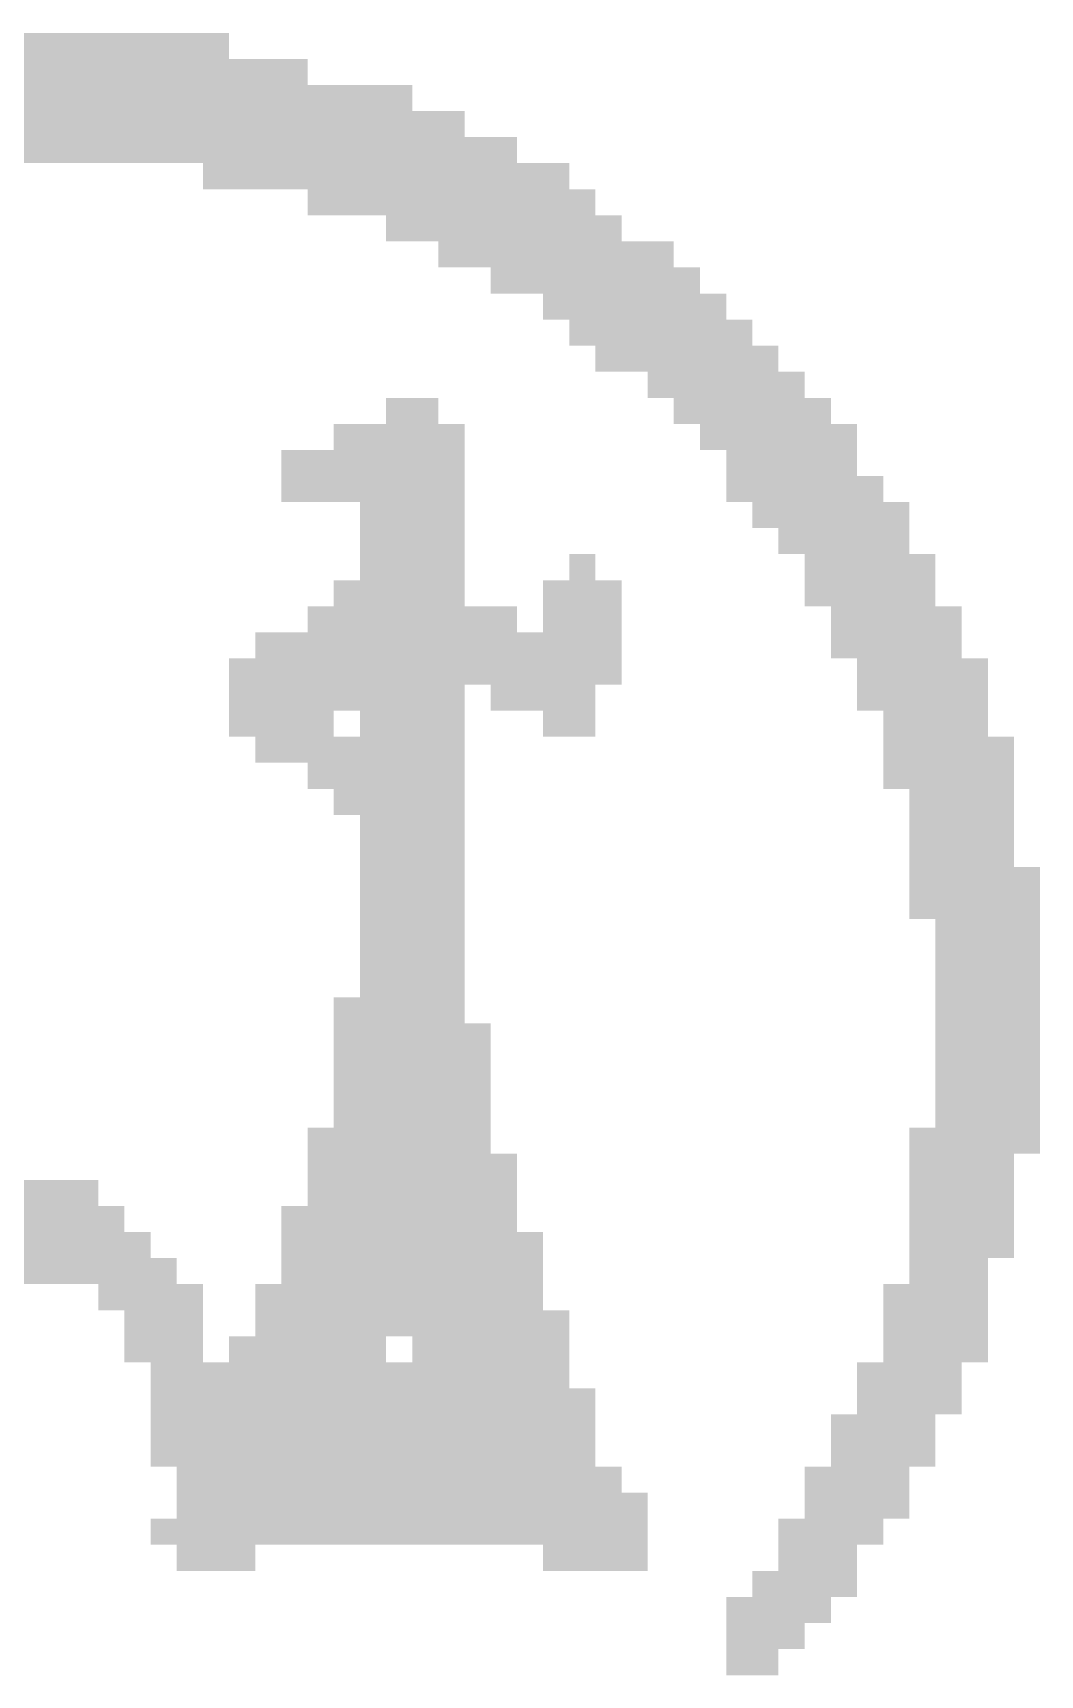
# Paper-space layout '01 Roof Support Layout' of a CAD drawing. Header units: millimetres. Extents: x 5 to 415, y 5 to 287.
# Drawn here: x 379.28 to 388.96, y 122.28 to 138.06 of the extents above; entities that cross this region are included whole.
import ezdxf

# ---------------------------------------------------------------- set-up
doc = ezdxf.new("R2010")
doc.units = ezdxf.units.MM
doc.layers.add('BRANDING', color=7, linetype='Continuous')

# ---------------------------------------------------------------- blocks, each defined once
blk = doc.blocks.new('SHEET_01_ROOF')
at = {"layer": 'BRANDING', "color": 254}
for points in [[(378.154, 137.806), (380.164, 137.806), (378.154, 138.056), (380.164, 138.056)], [(381.169, 137.555), (381.671, 137.555), (381.169, 137.806), (381.671, 137.806)], [(382.174, 137.305), (382.425, 137.305), (382.174, 137.555), (382.425, 137.555)], [(382.676, 137.054), (383.179, 137.054), (382.676, 137.305), (383.179, 137.305)], [(378.907, 136.804), (379.913, 136.804), (378.907, 137.054), (379.913, 137.054)], [(383.43, 136.804), (383.682, 136.804), (383.43, 137.054), (383.682, 137.054)], [(381.169, 136.553), (381.42, 136.553), (381.169, 136.804), (381.42, 136.804)], [(383.933, 136.553), (384.184, 136.553), (383.933, 136.804), (384.184, 136.804)], [(382.174, 136.303), (382.425, 136.303), (382.174, 136.553), (382.425, 136.553)], [(384.184, 136.303), (384.435, 136.303), (384.184, 136.553), (384.435, 136.553)], [(382.676, 136.052), (382.928, 136.052), (382.676, 136.303), (382.928, 136.303)], [(384.687, 136.052), (384.938, 136.052), (384.687, 136.303), (384.938, 136.303)], [(384.938, 135.802), (385.189, 135.802), (384.938, 136.052), (385.189, 136.052)], [(384.184, 135.301), (384.435, 135.301), (384.184, 135.551), (384.435, 135.551)], [(386.194, 134.8), (386.445, 134.8), (386.194, 135.05), (386.445, 135.05)], [(385.44, 134.299), (385.692, 134.299), (385.44, 134.549), (385.692, 134.549)], [(386.445, 134.299), (386.697, 134.299), (386.445, 134.549), (386.697, 134.549)], [(382.174, 134.048), (382.425, 134.048), (382.174, 134.299), (382.425, 134.299)], [(382.928, 134.048), (383.179, 134.048), (382.928, 134.299), (383.179, 134.299)], [(386.697, 134.048), (386.948, 134.048), (386.697, 134.299), (386.948, 134.299)], [(386.948, 133.798), (387.199, 133.798), (386.948, 134.048), (387.199, 134.048)], [(381.923, 133.547), (382.676, 133.547), (381.923, 133.798), (382.676, 133.798)], [(383.179, 133.297), (383.43, 133.297), (383.179, 133.547), (383.43, 133.547)], [(387.199, 133.297), (387.451, 133.297), (387.199, 133.547), (387.451, 133.547)], [(382.425, 133.047), (382.676, 133.047), (382.425, 133.297), (382.676, 133.297)], [(383.179, 133.047), (383.43, 133.047), (383.179, 133.297), (383.43, 133.297)], [(386.445, 133.047), (386.697, 133.047), (386.445, 133.297), (386.697, 133.297)], [(387.451, 133.047), (387.702, 133.047), (387.451, 133.297), (387.702, 133.297)], [(382.425, 132.796), (382.676, 132.796), (382.425, 133.047), (382.676, 133.047)], [(383.179, 132.796), (383.43, 132.796), (383.179, 133.047), (383.43, 133.047)], [(383.179, 132.546), (383.43, 132.546), (383.179, 132.796), (383.43, 132.796)], [(384.435, 132.546), (384.687, 132.546), (384.435, 132.796), (384.687, 132.796)], [(387.702, 132.546), (387.953, 132.546), (387.702, 132.796), (387.953, 132.796)], [(381.923, 132.295), (382.174, 132.295), (381.923, 132.546), (382.174, 132.546)], [(383.179, 132.295), (383.682, 132.295), (383.179, 132.546), (383.682, 132.546)], [(381.671, 132.045), (381.923, 132.045), (381.671, 132.295), (381.923, 132.295)], [(383.682, 132.045), (383.933, 132.045), (383.682, 132.295), (383.933, 132.295)], [(384.184, 132.045), (384.435, 132.045), (384.184, 132.295), (384.435, 132.295)], [(387.953, 132.045), (388.204, 132.045), (387.953, 132.295), (388.204, 132.295)], [(381.169, 131.794), (381.42, 131.794), (381.169, 132.045), (381.42, 132.045)], [(387.199, 131.794), (387.451, 131.794), (387.199, 132.045), (387.451, 132.045)], [(383.682, 131.544), (383.933, 131.544), (383.682, 131.794), (383.933, 131.794)], [(388.204, 131.544), (388.456, 131.544), (388.204, 131.794), (388.456, 131.794)], [(381.169, 131.293), (381.42, 131.293), (381.169, 131.544), (381.42, 131.544)], [(382.425, 131.293), (382.676, 131.293), (382.425, 131.544), (382.676, 131.544)], [(383.179, 131.293), (383.43, 131.293), (383.179, 131.544), (383.43, 131.544)], [(384.184, 131.293), (384.687, 131.293), (384.184, 131.544), (384.687, 131.544)], [(388.204, 131.293), (388.456, 131.293), (388.204, 131.544), (388.456, 131.544)], [(382.425, 131.043), (382.676, 131.043), (382.425, 131.293), (382.676, 131.293)], [(383.179, 131.043), (383.43, 131.043), (383.179, 131.293), (383.43, 131.293)], [(387.451, 131.043), (387.702, 131.043), (387.451, 131.293), (387.702, 131.293)], [(381.923, 130.792), (382.425, 130.792), (381.923, 131.043), (382.425, 131.043)], [(383.179, 130.792), (383.43, 130.792), (383.179, 131.043), (383.43, 131.043)], [(388.456, 130.542), (388.707, 130.542), (388.456, 130.792), (388.707, 130.792)], [(382.425, 130.291), (382.676, 130.291), (382.425, 130.542), (382.676, 130.542)], [(383.179, 130.291), (383.43, 130.291), (383.179, 130.542), (383.43, 130.542)], [(387.702, 130.291), (387.953, 130.291), (387.702, 130.542), (387.953, 130.542)], [(388.456, 130.291), (388.707, 130.291), (388.456, 130.542), (388.707, 130.542)], [(383.179, 130.041), (383.43, 130.041), (383.179, 130.291), (383.43, 130.291)], [(387.702, 130.041), (387.953, 130.041), (387.702, 130.291), (387.953, 130.291)], [(382.425, 129.79), (382.676, 129.79), (382.425, 130.041), (382.676, 130.041)], [(383.179, 129.79), (383.43, 129.79), (383.179, 130.041), (383.43, 130.041)], [(382.425, 129.54), (382.676, 129.54), (382.425, 129.79), (382.676, 129.79)], [(383.179, 129.54), (383.43, 129.54), (383.179, 129.79), (383.43, 129.79)], [(382.425, 129.289), (382.676, 129.289), (382.425, 129.54), (382.676, 129.54)], [(383.179, 129.289), (383.43, 129.289), (383.179, 129.54), (383.43, 129.54)], [(388.456, 129.289), (388.958, 129.289), (388.456, 129.54), (388.958, 129.54)], [(382.425, 129.039), (382.676, 129.039), (382.425, 129.289), (382.676, 129.289)], [(383.179, 129.039), (383.43, 129.039), (383.179, 129.289), (383.43, 129.289)], [(388.707, 129.039), (388.958, 129.039), (388.707, 129.289), (388.958, 129.289)], [(388.707, 128.789), (388.958, 128.789), (388.707, 129.039), (388.958, 129.039)], [(387.953, 128.538), (388.204, 128.538), (387.953, 128.789), (388.204, 128.789)], [(388.707, 128.538), (388.958, 128.538), (388.707, 128.789), (388.958, 128.789)], [(387.953, 128.288), (388.958, 128.288), (387.953, 128.538), (388.958, 128.538)], [(382.174, 128.037), (382.425, 128.037), (382.174, 128.288), (382.425, 128.288)], [(387.953, 128.037), (388.958, 128.037), (387.953, 128.288), (388.958, 128.288)], [(383.43, 127.787), (383.682, 127.787), (383.43, 128.037), (383.682, 128.037)], [(387.953, 127.787), (388.204, 127.787), (387.953, 128.037), (388.204, 128.037)], [(388.707, 127.787), (388.958, 127.787), (388.707, 128.037), (388.958, 128.037)], [(383.43, 127.536), (383.682, 127.536), (383.43, 127.787), (383.682, 127.787)], [(381.923, 127.035), (382.174, 127.035), (381.923, 127.286), (382.174, 127.286)], [(378.656, 126.785), (379.661, 126.785), (378.656, 127.035), (379.661, 127.035)], [(383.682, 126.785), (383.933, 126.785), (383.682, 127.035), (383.933, 127.035)], [(379.913, 126.534), (380.164, 126.534), (379.913, 126.785), (380.164, 126.785)], [(383.682, 126.534), (383.933, 126.534), (383.682, 126.785), (383.933, 126.785)], [(387.702, 126.534), (387.953, 126.534), (387.702, 126.785), (387.953, 126.785)], [(388.456, 126.534), (388.707, 126.534), (388.456, 126.785), (388.707, 126.785)], [(380.164, 126.284), (380.415, 126.284), (380.164, 126.534), (380.415, 126.534)], [(381.671, 126.284), (381.923, 126.284), (381.671, 126.534), (381.923, 126.534)], [(387.702, 126.284), (387.953, 126.284), (387.702, 126.534), (387.953, 126.534)], [(379.661, 126.033), (379.913, 126.033), (379.661, 126.284), (379.913, 126.284)], [(380.415, 126.033), (380.666, 126.033), (380.415, 126.284), (380.666, 126.284)], [(379.913, 125.783), (380.164, 125.783), (379.913, 126.033), (380.164, 126.033)], [(383.179, 125.783), (383.43, 125.783), (383.179, 126.033), (383.43, 126.033)], [(383.933, 125.783), (384.184, 125.783), (383.933, 126.033), (384.184, 126.033)], [(380.666, 125.532), (380.918, 125.532), (380.666, 125.783), (380.918, 125.783)], [(381.42, 125.532), (381.671, 125.532), (381.42, 125.783), (381.671, 125.783)], [(387.451, 125.532), (387.702, 125.532), (387.451, 125.783), (387.702, 125.783)], [(388.204, 125.532), (388.456, 125.532), (388.204, 125.783), (388.456, 125.783)], [(382.928, 125.282), (383.179, 125.282), (382.928, 125.532), (383.179, 125.532)], [(387.451, 125.282), (387.702, 125.282), (387.451, 125.532), (387.702, 125.532)], [(381.169, 125.031), (381.42, 125.031), (381.169, 125.282), (381.42, 125.282)], [(384.184, 125.031), (384.435, 125.031), (384.184, 125.282), (384.435, 125.282)], [(380.415, 124.781), (380.666, 124.781), (380.415, 125.031), (380.666, 125.031)], [(380.918, 124.781), (381.169, 124.781), (380.918, 125.031), (381.169, 125.031)], [(387.199, 124.781), (387.451, 124.781), (387.199, 125.031), (387.451, 125.031)], [(380.415, 124.53), (380.666, 124.53), (380.415, 124.781), (380.666, 124.781)], [(381.923, 124.53), (382.174, 124.53), (381.923, 124.781), (382.174, 124.781)], [(384.435, 124.53), (384.687, 124.53), (384.435, 124.781), (384.687, 124.781)], [(384.435, 124.28), (384.687, 124.28), (384.435, 124.53), (384.687, 124.53)], [(386.948, 124.28), (387.199, 124.28), (386.948, 124.53), (387.199, 124.53)], [(382.676, 124.03), (383.43, 124.03), (382.676, 124.28), (383.43, 124.28)], [(384.687, 124.03), (384.938, 124.03), (384.687, 124.28), (384.938, 124.28)], [(384.687, 123.779), (384.938, 123.779), (384.687, 124.03), (384.938, 124.03)], [(386.697, 123.779), (386.948, 123.779), (386.697, 124.03), (386.948, 124.03)], [(383.682, 123.529), (384.184, 123.529), (383.682, 123.779), (384.184, 123.779)], [(384.938, 123.529), (385.189, 123.529), (384.938, 123.779), (385.189, 123.779)], [(387.199, 123.529), (387.451, 123.529), (387.199, 123.779), (387.451, 123.779)], [(380.666, 123.278), (380.918, 123.278), (380.666, 123.529), (380.918, 123.529)], [(384.938, 123.278), (385.189, 123.278), (384.938, 123.529), (385.189, 123.529)], [(386.445, 123.278), (386.697, 123.278), (386.445, 123.529), (386.697, 123.529)], [(386.194, 123.028), (386.445, 123.028), (386.194, 123.278), (386.445, 123.278)], [(386.194, 122.777), (386.445, 122.777), (386.194, 123.028), (386.445, 123.028)], [(386.697, 122.777), (386.948, 122.777), (386.697, 123.028), (386.948, 123.028)], [(385.943, 122.527), (386.194, 122.527), (385.943, 122.777), (386.194, 122.777)], [(386.445, 122.527), (386.697, 122.527), (386.445, 122.777), (386.697, 122.777)], [(385.943, 122.276), (386.445, 122.276), (385.943, 122.527), (386.445, 122.527)]]:
    blk.add_solid(points, dxfattribs=at)
at = {"layer": 'BRANDING', "color": 255}
for points in [[(380.164, 137.806), (381.169, 137.806), (380.164, 138.056), (381.169, 138.056)], [(381.671, 137.555), (381.923, 137.555), (381.671, 137.806), (381.923, 137.806)], [(382.425, 137.305), (382.928, 137.305), (382.425, 137.555), (382.928, 137.555)], [(383.179, 137.054), (383.43, 137.054), (383.179, 137.305), (383.43, 137.305)], [(383.682, 136.804), (383.933, 136.804), (383.682, 137.054), (383.933, 137.054)], [(380.918, 136.553), (381.169, 136.553), (380.918, 136.804), (381.169, 136.804)], [(384.184, 136.553), (384.435, 136.553), (384.184, 136.804), (384.435, 136.804)], [(381.923, 136.303), (382.174, 136.303), (381.923, 136.553), (382.174, 136.553)], [(384.435, 136.303), (384.687, 136.303), (384.435, 136.553), (384.687, 136.553)], [(383.179, 135.802), (383.43, 135.802), (383.179, 136.052), (383.43, 136.052)], [(385.189, 135.802), (385.44, 135.802), (385.189, 136.052), (385.44, 136.052)], [(383.682, 135.551), (383.933, 135.551), (383.682, 135.802), (383.933, 135.802)], [(385.44, 135.551), (385.692, 135.551), (385.44, 135.802), (385.692, 135.802)], [(385.692, 135.301), (385.943, 135.301), (385.692, 135.551), (385.943, 135.551)], [(384.435, 135.05), (384.687, 135.05), (384.435, 135.301), (384.687, 135.301)], [(385.943, 135.05), (386.194, 135.05), (385.943, 135.301), (386.194, 135.301)], [(384.687, 134.8), (384.938, 134.8), (384.687, 135.05), (384.938, 135.05)], [(386.445, 134.549), (386.697, 134.549), (386.445, 134.8), (386.697, 134.8)], [(382.676, 134.299), (383.179, 134.299), (382.676, 134.549), (383.179, 134.549)], [(386.697, 134.299), (386.948, 134.299), (386.697, 134.549), (386.948, 134.549)], [(383.179, 134.048), (383.43, 134.048), (383.179, 134.299), (383.43, 134.299)], [(386.948, 134.048), (387.199, 134.048), (386.948, 134.299), (387.199, 134.299)], [(381.671, 133.798), (381.923, 133.798), (381.671, 134.048), (381.923, 134.048)], [(383.179, 133.798), (383.43, 133.798), (383.179, 134.048), (383.43, 134.048)], [(381.671, 133.547), (381.923, 133.547), (381.671, 133.798), (381.923, 133.798)], [(383.179, 133.547), (383.43, 133.547), (383.179, 133.798), (383.43, 133.798)], [(385.943, 133.547), (386.194, 133.547), (385.943, 133.798), (386.194, 133.798)], [(387.199, 133.547), (387.451, 133.547), (387.199, 133.798), (387.451, 133.798)], [(382.425, 133.297), (382.676, 133.297), (382.425, 133.547), (382.676, 133.547)], [(386.194, 133.297), (386.445, 133.297), (386.194, 133.547), (386.445, 133.547)], [(387.451, 133.297), (387.702, 133.297), (387.451, 133.547), (387.702, 133.547)], [(384.435, 132.796), (384.687, 132.796), (384.435, 133.047), (384.687, 133.047)], [(387.702, 132.796), (387.953, 132.796), (387.702, 133.047), (387.953, 133.047)], [(382.174, 132.546), (382.425, 132.546), (382.174, 132.796), (382.425, 132.796)], [(384.184, 132.546), (384.435, 132.546), (384.184, 132.796), (384.435, 132.796)], [(384.687, 132.546), (384.938, 132.546), (384.687, 132.796), (384.938, 132.796)], [(386.697, 132.546), (386.948, 132.546), (386.697, 132.796), (386.948, 132.796)], [(383.682, 132.295), (383.933, 132.295), (383.682, 132.546), (383.933, 132.546)], [(384.184, 132.295), (384.435, 132.295), (384.184, 132.546), (384.435, 132.546)], [(384.687, 132.295), (384.938, 132.295), (384.687, 132.546), (384.938, 132.546)], [(387.953, 132.295), (388.204, 132.295), (387.953, 132.546), (388.204, 132.546)], [(381.42, 132.045), (381.671, 132.045), (381.42, 132.295), (381.671, 132.295)], [(383.933, 132.045), (384.184, 132.045), (383.933, 132.295), (384.184, 132.295)], [(384.687, 132.045), (384.938, 132.045), (384.687, 132.295), (384.938, 132.295)], [(386.948, 132.045), (387.199, 132.045), (386.948, 132.295), (387.199, 132.295)], [(384.687, 131.794), (384.938, 131.794), (384.687, 132.045), (384.938, 132.045)], [(388.204, 131.794), (388.456, 131.794), (388.204, 132.045), (388.456, 132.045)], [(382.174, 131.544), (382.676, 131.544), (382.174, 131.794), (382.676, 131.794)], [(383.179, 131.544), (383.43, 131.544), (383.179, 131.794), (383.43, 131.794)], [(387.199, 131.544), (387.451, 131.544), (387.199, 131.794), (387.451, 131.794)], [(381.923, 131.293), (382.174, 131.293), (381.923, 131.544), (382.174, 131.544)], [(381.42, 131.043), (381.671, 131.043), (381.42, 131.293), (381.671, 131.293)], [(382.174, 131.043), (382.425, 131.043), (382.174, 131.293), (382.425, 131.293)], [(388.456, 131.043), (388.707, 131.043), (388.456, 131.293), (388.707, 131.293)], [(387.451, 130.792), (387.702, 130.792), (387.451, 131.043), (387.702, 131.043)], [(388.456, 130.792), (388.707, 130.792), (388.456, 131.043), (388.707, 131.043)], [(382.174, 130.542), (382.425, 130.542), (382.174, 130.792), (382.425, 130.792)], [(382.425, 130.041), (382.676, 130.041), (382.425, 130.291), (382.676, 130.291)], [(387.702, 129.79), (387.953, 129.79), (387.702, 130.041), (387.953, 130.041)], [(388.707, 129.79), (388.958, 129.79), (388.707, 130.041), (388.958, 130.041)], [(387.702, 129.54), (387.953, 129.54), (387.702, 129.79), (387.953, 129.79)], [(388.707, 129.54), (388.958, 129.54), (388.707, 129.79), (388.958, 129.79)], [(382.174, 128.538), (382.425, 128.538), (382.174, 128.789), (382.425, 128.789)], [(382.174, 128.288), (382.425, 128.288), (382.174, 128.538), (382.425, 128.538)], [(383.43, 128.288), (383.682, 128.288), (383.43, 128.538), (383.682, 128.538)], [(383.43, 128.037), (383.682, 128.037), (383.43, 128.288), (383.682, 128.288)], [(388.707, 127.536), (388.958, 127.536), (388.707, 127.787), (388.958, 127.787)], [(381.923, 127.286), (382.174, 127.286), (381.923, 127.536), (382.174, 127.536)], [(387.702, 127.286), (387.953, 127.286), (387.702, 127.536), (387.953, 127.536)], [(388.707, 127.286), (388.958, 127.286), (388.707, 127.536), (388.958, 127.536)], [(383.682, 127.035), (383.933, 127.035), (383.682, 127.286), (383.933, 127.286)], [(387.702, 127.035), (387.953, 127.035), (387.702, 127.286), (387.953, 127.286)], [(379.661, 126.785), (379.913, 126.785), (379.661, 127.035), (379.913, 127.035)], [(387.702, 126.785), (387.953, 126.785), (387.702, 127.035), (387.953, 127.035)], [(381.671, 126.534), (381.923, 126.534), (381.671, 126.785), (381.923, 126.785)], [(383.933, 126.284), (384.184, 126.284), (383.933, 126.534), (384.184, 126.534)], [(388.456, 126.284), (388.707, 126.284), (388.456, 126.534), (388.707, 126.534)], [(379.159, 126.033), (379.661, 126.033), (379.159, 126.284), (379.661, 126.284)], [(383.933, 126.033), (384.184, 126.033), (383.933, 126.284), (384.184, 126.284)], [(380.666, 125.783), (380.918, 125.783), (380.666, 126.033), (380.918, 126.033)], [(381.42, 125.783), (381.671, 125.783), (381.42, 126.033), (381.671, 126.033)], [(387.451, 125.783), (387.702, 125.783), (387.451, 126.033), (387.702, 126.033)], [(384.184, 125.532), (384.435, 125.532), (384.184, 125.783), (384.435, 125.783)], [(380.164, 125.282), (380.415, 125.282), (380.164, 125.532), (380.415, 125.532)], [(381.169, 125.282), (381.42, 125.282), (381.169, 125.532), (381.42, 125.532)], [(384.184, 125.282), (384.435, 125.282), (384.184, 125.532), (384.435, 125.532)], [(388.204, 125.282), (388.456, 125.282), (388.204, 125.532), (388.456, 125.532)], [(380.918, 125.031), (381.169, 125.031), (380.918, 125.282), (381.169, 125.282)], [(387.199, 125.031), (387.451, 125.031), (387.199, 125.282), (387.451, 125.282)], [(384.435, 124.781), (384.687, 124.781), (384.435, 125.031), (384.687, 125.031)], [(387.953, 124.781), (388.204, 124.781), (387.953, 125.031), (388.204, 125.031)], [(386.948, 124.53), (387.199, 124.53), (386.948, 124.781), (387.199, 124.781)], [(380.415, 124.28), (380.666, 124.28), (380.415, 124.53), (380.666, 124.53)], [(387.702, 124.28), (387.953, 124.28), (387.702, 124.53), (387.953, 124.53)], [(386.697, 124.03), (386.948, 124.03), (386.697, 124.28), (386.948, 124.28)], [(384.938, 123.779), (385.189, 123.779), (384.938, 124.03), (385.189, 124.03)], [(387.451, 123.779), (387.702, 123.779), (387.451, 124.03), (387.702, 124.03)], [(380.415, 123.529), (380.666, 123.529), (380.415, 123.779), (380.666, 123.779)], [(386.445, 123.529), (386.697, 123.529), (386.445, 123.779), (386.697, 123.779)], [(384.184, 123.278), (384.435, 123.278), (384.184, 123.529), (384.435, 123.529)], [(386.948, 123.028), (387.199, 123.028), (386.948, 123.278), (387.199, 123.278)], [(385.943, 122.777), (386.194, 122.777), (385.943, 123.028), (386.194, 123.028)]]:
    blk.add_solid(points, dxfattribs=at)
at = {"layer": 'BRANDING', "color": 251}
for points in [[(378.656, 137.555), (379.661, 137.555), (378.656, 137.806), (379.661, 137.806)], [(378.656, 137.305), (379.661, 137.305), (378.656, 137.555), (379.661, 137.555)], [(377.149, 137.054), (380.666, 137.054), (377.149, 137.305), (380.666, 137.305)], [(380.918, 136.804), (381.671, 136.804), (380.918, 137.054), (381.671, 137.054)], [(382.174, 136.553), (382.425, 136.553), (382.174, 136.804), (382.425, 136.804)], [(382.676, 136.303), (383.179, 136.303), (382.676, 136.553), (383.179, 136.553)], [(384.184, 135.551), (384.435, 135.551), (384.184, 135.802), (384.435, 135.802)], [(381.923, 131.794), (382.174, 131.794), (381.923, 132.045), (382.174, 132.045)], [(381.42, 131.544), (381.923, 131.544), (381.42, 131.794), (381.923, 131.794)], [(384.184, 131.544), (384.435, 131.544), (384.184, 131.794), (384.435, 131.794)], [(382.676, 129.039), (382.928, 129.039), (382.676, 129.289), (382.928, 129.289)], [(382.676, 128.789), (382.928, 128.789), (382.676, 129.039), (382.928, 129.039)], [(382.676, 128.538), (382.928, 128.538), (382.676, 128.789), (382.928, 128.789)], [(382.676, 128.288), (383.179, 128.288), (382.676, 128.538), (383.179, 128.538)], [(382.425, 128.037), (383.179, 128.037), (382.425, 128.288), (383.179, 128.288)], [(382.425, 127.787), (383.179, 127.787), (382.425, 128.037), (383.179, 128.037)], [(382.425, 127.536), (383.179, 127.536), (382.425, 127.787), (383.179, 127.787)], [(382.425, 127.286), (383.179, 127.286), (382.425, 127.536), (383.179, 127.536)], [(382.174, 127.035), (383.179, 127.035), (382.174, 127.286), (383.179, 127.286)], [(382.425, 126.785), (382.676, 126.785), (382.425, 127.035), (382.676, 127.035)], [(378.405, 126.534), (379.661, 126.534), (378.405, 126.785), (379.661, 126.785)], [(382.425, 126.534), (382.676, 126.534), (382.425, 126.785), (382.676, 126.785)], [(376.646, 126.284), (379.913, 126.284), (376.646, 126.534), (379.913, 126.534)], [(382.174, 126.284), (383.43, 126.284), (382.174, 126.534), (383.43, 126.534)], [(382.174, 126.033), (382.928, 126.033), (382.174, 126.284), (382.928, 126.284)], [(381.923, 125.783), (382.174, 125.783), (381.923, 126.033), (382.174, 126.033)], [(382.676, 125.783), (382.928, 125.783), (382.676, 126.033), (382.928, 126.033)], [(382.425, 125.532), (382.676, 125.532), (382.425, 125.783), (382.676, 125.783)], [(381.671, 124.781), (383.933, 124.781), (381.671, 125.031), (383.933, 125.031)], [(382.425, 124.53), (383.43, 124.53), (382.425, 124.781), (383.43, 124.781)], [(381.42, 124.28), (381.671, 124.28), (381.42, 124.53), (381.671, 124.53)], [(382.425, 124.28), (382.676, 124.28), (382.425, 124.53), (382.676, 124.53)], [(380.918, 124.03), (381.169, 124.03), (380.918, 124.28), (381.169, 124.28)], [(381.42, 124.03), (381.671, 124.03), (381.42, 124.28), (381.671, 124.28)], [(381.923, 124.03), (382.425, 124.03), (381.923, 124.28), (382.425, 124.28)], [(383.933, 124.03), (384.184, 124.03), (383.933, 124.28), (384.184, 124.28)], [(381.169, 123.779), (382.928, 123.779), (381.169, 124.03), (382.928, 124.03)], [(383.933, 123.779), (384.184, 123.779), (383.933, 124.03), (384.184, 124.03)], [(380.918, 123.529), (381.42, 123.529), (380.918, 123.779), (381.42, 123.779)], [(384.435, 123.529), (384.687, 123.529), (384.435, 123.779), (384.687, 123.779)]]:
    blk.add_solid(points, dxfattribs=at)
at = {"layer": 'BRANDING', "color": 8}
for points in [[(379.661, 137.555), (379.913, 137.555), (379.661, 137.806), (379.913, 137.806)], [(379.661, 137.305), (379.913, 137.305), (379.661, 137.555), (379.913, 137.555)], [(380.666, 137.054), (381.169, 137.054), (380.666, 137.305), (381.169, 137.305)], [(380.415, 136.804), (380.918, 136.804), (380.415, 137.054), (380.918, 137.054)], [(381.671, 136.804), (382.174, 136.804), (381.671, 137.054), (382.174, 137.054)], [(381.671, 136.553), (382.174, 136.553), (381.671, 136.804), (382.174, 136.804)], [(382.425, 136.553), (382.928, 136.553), (382.425, 136.804), (382.928, 136.804)], [(382.425, 136.303), (382.676, 136.303), (382.425, 136.553), (382.676, 136.553)], [(383.179, 136.303), (383.43, 136.303), (383.179, 136.553), (383.43, 136.553)], [(383.179, 136.052), (383.933, 136.052), (383.179, 136.303), (383.933, 136.303)], [(383.682, 135.802), (384.184, 135.802), (383.682, 136.052), (384.184, 136.052)], [(384.435, 135.551), (384.687, 135.551), (384.435, 135.802), (384.687, 135.802)], [(384.435, 135.301), (384.938, 135.301), (384.435, 135.551), (384.938, 135.551)], [(384.687, 135.05), (385.189, 135.05), (384.687, 135.301), (385.189, 135.301)], [(385.189, 134.8), (385.44, 134.8), (385.189, 135.05), (385.44, 135.05)], [(385.44, 134.549), (385.692, 134.549), (385.44, 134.8), (385.692, 134.8)], [(385.692, 134.299), (385.943, 134.299), (385.692, 134.549), (385.943, 134.549)], [(385.943, 134.048), (386.194, 134.048), (385.943, 134.299), (386.194, 134.299)], [(382.425, 133.798), (382.928, 133.798), (382.425, 134.048), (382.928, 134.048)], [(386.194, 133.798), (386.445, 133.798), (386.194, 134.048), (386.445, 134.048)], [(382.928, 133.547), (383.179, 133.547), (382.928, 133.798), (383.179, 133.798)], [(386.445, 133.547), (386.697, 133.547), (386.445, 133.798), (386.697, 133.798)], [(382.928, 133.297), (383.179, 133.297), (382.928, 133.547), (383.179, 133.547)], [(386.445, 133.297), (386.697, 133.297), (386.445, 133.547), (386.697, 133.547)], [(386.697, 133.047), (386.948, 133.047), (386.697, 133.297), (386.948, 133.297)], [(382.676, 132.546), (382.928, 132.546), (382.676, 132.796), (382.928, 132.796)], [(386.948, 132.546), (387.199, 132.546), (386.948, 132.796), (387.199, 132.796)], [(387.199, 132.295), (387.451, 132.295), (387.199, 132.546), (387.451, 132.546)], [(382.425, 132.045), (383.43, 132.045), (382.425, 132.295), (383.43, 132.295)], [(387.199, 132.045), (387.451, 132.045), (387.199, 132.295), (387.451, 132.295)], [(381.671, 131.794), (381.923, 131.794), (381.671, 132.045), (381.923, 132.045)], [(382.174, 131.794), (382.676, 131.794), (382.174, 132.045), (382.676, 132.045)], [(383.43, 131.794), (384.184, 131.794), (383.43, 132.045), (384.184, 132.045)], [(383.933, 131.544), (384.184, 131.544), (383.933, 131.794), (384.184, 131.794)], [(381.42, 131.293), (381.671, 131.293), (381.42, 131.544), (381.671, 131.544)], [(387.702, 130.792), (387.953, 130.792), (387.702, 131.043), (387.953, 131.043)], [(382.928, 130.542), (383.179, 130.542), (382.928, 130.792), (383.179, 130.792)], [(382.676, 130.291), (383.179, 130.291), (382.676, 130.542), (383.179, 130.542)], [(382.928, 129.79), (383.179, 129.79), (382.928, 130.041), (383.179, 130.041)], [(388.456, 129.79), (388.707, 129.79), (388.456, 130.041), (388.707, 130.041)], [(382.928, 129.54), (383.179, 129.54), (382.928, 129.79), (383.179, 129.79)], [(382.676, 129.289), (383.179, 129.289), (382.676, 129.54), (383.179, 129.54)], [(382.928, 129.039), (383.179, 129.039), (382.928, 129.289), (383.179, 129.289)], [(382.928, 128.789), (383.179, 128.789), (382.928, 129.039), (383.179, 129.039)], [(382.425, 128.538), (382.676, 128.538), (382.425, 128.789), (382.676, 128.789)], [(382.928, 128.538), (383.179, 128.538), (382.928, 128.789), (383.179, 128.789)], [(382.425, 128.288), (382.676, 128.288), (382.425, 128.538), (382.676, 128.538)], [(383.179, 128.037), (383.43, 128.037), (383.179, 128.288), (383.43, 128.288)], [(383.179, 127.536), (383.43, 127.536), (383.179, 127.787), (383.43, 127.787)], [(388.456, 127.536), (388.707, 127.536), (388.456, 127.787), (388.707, 127.787)], [(382.174, 127.286), (382.425, 127.286), (382.174, 127.536), (382.425, 127.536)], [(383.179, 127.286), (383.43, 127.286), (383.179, 127.536), (383.43, 127.536)], [(388.456, 127.286), (388.707, 127.286), (388.456, 127.536), (388.707, 127.536)], [(383.179, 127.035), (383.43, 127.035), (383.179, 127.286), (383.43, 127.286)], [(382.174, 126.785), (382.425, 126.785), (382.174, 127.035), (382.425, 127.035)], [(383.179, 126.785), (383.43, 126.785), (383.179, 127.035), (383.43, 127.035)], [(388.204, 126.785), (388.456, 126.785), (388.204, 127.035), (388.456, 127.035)], [(379.661, 126.534), (379.913, 126.534), (379.661, 126.785), (379.913, 126.785)], [(381.923, 126.534), (382.425, 126.534), (381.923, 126.785), (382.425, 126.785)], [(382.676, 126.534), (382.928, 126.534), (382.676, 126.785), (382.928, 126.785)], [(383.179, 126.534), (383.43, 126.534), (383.179, 126.785), (383.43, 126.785)], [(388.204, 126.534), (388.456, 126.534), (388.204, 126.785), (388.456, 126.785)], [(379.913, 126.284), (380.164, 126.284), (379.913, 126.534), (380.164, 126.534)], [(381.923, 126.284), (382.174, 126.284), (381.923, 126.534), (382.174, 126.534)], [(383.43, 126.284), (383.682, 126.284), (383.43, 126.534), (383.682, 126.534)], [(388.204, 126.284), (388.456, 126.284), (388.204, 126.534), (388.456, 126.534)], [(379.913, 126.033), (380.415, 126.033), (379.913, 126.284), (380.415, 126.284)], [(381.923, 126.033), (382.174, 126.033), (381.923, 126.284), (382.174, 126.284)], [(382.928, 126.033), (383.682, 126.033), (382.928, 126.284), (383.682, 126.284)], [(380.164, 125.783), (380.415, 125.783), (380.164, 126.033), (380.415, 126.033)], [(381.671, 125.783), (381.923, 125.783), (381.671, 126.033), (381.923, 126.033)], [(382.174, 125.783), (382.676, 125.783), (382.174, 126.033), (382.676, 126.033)], [(382.928, 125.783), (383.179, 125.783), (382.928, 126.033), (383.179, 126.033)], [(383.43, 125.783), (383.682, 125.783), (383.43, 126.033), (383.682, 126.033)], [(380.415, 125.532), (380.666, 125.532), (380.415, 125.783), (380.666, 125.783)], [(381.923, 125.532), (382.425, 125.532), (381.923, 125.783), (382.425, 125.783)], [(382.676, 125.532), (383.179, 125.532), (382.676, 125.783), (383.179, 125.783)], [(383.682, 125.532), (383.933, 125.532), (383.682, 125.783), (383.933, 125.783)], [(387.953, 125.532), (388.204, 125.532), (387.953, 125.783), (388.204, 125.783)], [(380.415, 125.282), (380.666, 125.282), (380.415, 125.532), (380.666, 125.532)], [(381.923, 125.282), (382.425, 125.282), (381.923, 125.532), (382.425, 125.532)], [(383.179, 125.282), (383.682, 125.282), (383.179, 125.532), (383.682, 125.532)], [(387.953, 125.282), (388.204, 125.282), (387.953, 125.532), (388.204, 125.532)], [(380.666, 125.031), (380.918, 125.031), (380.666, 125.282), (380.918, 125.282)], [(381.42, 125.031), (381.671, 125.031), (381.42, 125.282), (381.671, 125.282)], [(381.923, 125.031), (382.425, 125.031), (381.923, 125.282), (382.425, 125.282)], [(383.179, 125.031), (383.682, 125.031), (383.179, 125.282), (383.682, 125.282)], [(387.702, 125.031), (387.953, 125.031), (387.702, 125.282), (387.953, 125.282)], [(380.666, 124.781), (380.918, 124.781), (380.666, 125.031), (380.918, 125.031)], [(381.42, 124.781), (381.671, 124.781), (381.42, 125.031), (381.671, 125.031)], [(387.702, 124.781), (387.953, 124.781), (387.702, 125.031), (387.953, 125.031)], [(380.666, 124.53), (380.918, 124.53), (380.666, 124.781), (380.918, 124.781)], [(381.169, 124.53), (381.923, 124.53), (381.169, 124.781), (381.923, 124.781)], [(382.174, 124.53), (382.425, 124.53), (382.174, 124.781), (382.425, 124.781)], [(383.43, 124.53), (383.682, 124.53), (383.43, 124.781), (383.682, 124.781)], [(383.933, 124.53), (384.184, 124.53), (383.933, 124.781), (384.184, 124.781)], [(387.451, 124.53), (387.702, 124.53), (387.451, 124.781), (387.702, 124.781)], [(380.918, 124.28), (381.42, 124.28), (380.918, 124.53), (381.42, 124.53)], [(381.671, 124.28), (381.923, 124.28), (381.671, 124.53), (381.923, 124.53)], [(382.174, 124.28), (382.425, 124.28), (382.174, 124.53), (382.425, 124.53)], [(382.676, 124.28), (384.184, 124.28), (382.676, 124.53), (384.184, 124.53)], [(387.451, 124.28), (387.702, 124.28), (387.451, 124.53), (387.702, 124.53)], [(381.169, 124.03), (381.42, 124.03), (381.169, 124.28), (381.42, 124.28)], [(381.671, 124.03), (381.923, 124.03), (381.671, 124.28), (381.923, 124.28)], [(382.425, 124.03), (382.676, 124.03), (382.425, 124.28), (382.676, 124.28)], [(383.682, 124.03), (383.933, 124.03), (383.682, 124.28), (383.933, 124.28)], [(387.199, 124.03), (387.451, 124.03), (387.199, 124.28), (387.451, 124.28)], [(380.918, 123.779), (381.169, 123.779), (380.918, 124.03), (381.169, 124.03)], [(382.928, 123.779), (383.933, 123.779), (382.928, 124.03), (383.933, 124.03)], [(384.184, 123.779), (384.435, 123.779), (384.184, 124.03), (384.435, 124.03)], [(386.948, 123.779), (387.451, 123.779), (386.948, 124.03), (387.451, 124.03)], [(384.687, 123.529), (384.938, 123.529), (384.687, 123.779), (384.938, 123.779)], [(386.948, 123.529), (387.199, 123.529), (386.948, 123.779), (387.199, 123.779)], [(386.697, 123.278), (386.948, 123.278), (386.697, 123.529), (386.948, 123.529)]]:
    blk.add_solid(points, dxfattribs=at)
at = {"layer": 'BRANDING', "color": 253}
for points in [[(379.913, 137.555), (381.169, 137.555), (379.913, 137.806), (381.169, 137.806)], [(379.913, 137.305), (382.174, 137.305), (379.913, 137.555), (382.174, 137.555)], [(381.169, 137.054), (382.676, 137.054), (381.169, 137.305), (382.676, 137.305)], [(379.913, 136.804), (380.415, 136.804), (379.913, 137.054), (380.415, 137.054)], [(382.174, 136.804), (383.43, 136.804), (382.174, 137.054), (383.43, 137.054)], [(381.42, 136.553), (381.671, 136.553), (381.42, 136.804), (381.671, 136.804)], [(382.928, 136.553), (383.933, 136.553), (382.928, 136.804), (383.933, 136.804)], [(383.43, 136.303), (384.184, 136.303), (383.43, 136.553), (384.184, 136.553)], [(382.928, 136.052), (383.179, 136.052), (382.928, 136.303), (383.179, 136.303)], [(383.933, 136.052), (384.687, 136.052), (383.933, 136.303), (384.687, 136.303)], [(383.43, 135.802), (383.682, 135.802), (383.43, 136.052), (383.682, 136.052)], [(384.184, 135.802), (384.938, 135.802), (384.184, 136.052), (384.938, 136.052)], [(383.933, 135.551), (384.184, 135.551), (383.933, 135.802), (384.184, 135.802)], [(384.687, 135.551), (385.44, 135.551), (384.687, 135.802), (385.44, 135.802)], [(384.938, 135.301), (385.692, 135.301), (384.938, 135.551), (385.692, 135.551)], [(385.189, 135.05), (385.943, 135.05), (385.189, 135.301), (385.943, 135.301)], [(384.938, 134.8), (385.189, 134.8), (384.938, 135.05), (385.189, 135.05)], [(385.44, 134.8), (386.194, 134.8), (385.44, 135.05), (386.194, 135.05)], [(385.189, 134.549), (385.44, 134.549), (385.189, 134.8), (385.44, 134.8)], [(385.692, 134.549), (386.445, 134.549), (385.692, 134.8), (386.445, 134.8)], [(385.943, 134.299), (386.445, 134.299), (385.943, 134.549), (386.445, 134.549)], [(382.425, 134.048), (382.928, 134.048), (382.425, 134.299), (382.928, 134.299)], [(385.692, 134.048), (385.943, 134.048), (385.692, 134.299), (385.943, 134.299)], [(386.194, 134.048), (386.697, 134.048), (386.194, 134.299), (386.697, 134.299)], [(381.923, 133.798), (382.425, 133.798), (381.923, 134.048), (382.425, 134.048)], [(382.928, 133.798), (383.179, 133.798), (382.928, 134.048), (383.179, 134.048)], [(385.943, 133.798), (386.194, 133.798), (385.943, 134.048), (386.194, 134.048)], [(386.445, 133.798), (386.948, 133.798), (386.445, 134.048), (386.948, 134.048)], [(382.676, 133.547), (382.928, 133.547), (382.676, 133.798), (382.928, 133.798)], [(386.194, 133.547), (386.445, 133.547), (386.194, 133.798), (386.445, 133.798)], [(386.697, 133.547), (387.199, 133.547), (386.697, 133.798), (387.199, 133.798)], [(382.676, 133.297), (382.928, 133.297), (382.676, 133.547), (382.928, 133.547)], [(386.697, 133.297), (387.199, 133.297), (386.697, 133.547), (387.199, 133.547)], [(382.676, 133.047), (383.179, 133.047), (382.676, 133.297), (383.179, 133.297)], [(386.948, 133.047), (387.451, 133.047), (386.948, 133.297), (387.451, 133.297)], [(382.676, 132.796), (383.179, 132.796), (382.676, 133.047), (383.179, 133.047)], [(386.697, 132.796), (387.702, 132.796), (386.697, 133.047), (387.702, 133.047)], [(382.425, 132.546), (382.676, 132.546), (382.425, 132.796), (382.676, 132.796)], [(382.928, 132.546), (383.179, 132.546), (382.928, 132.796), (383.179, 132.796)], [(387.199, 132.546), (387.702, 132.546), (387.199, 132.796), (387.702, 132.796)], [(382.174, 132.295), (383.179, 132.295), (382.174, 132.546), (383.179, 132.546)], [(384.435, 132.295), (384.687, 132.295), (384.435, 132.546), (384.687, 132.546)], [(386.948, 132.295), (387.199, 132.295), (386.948, 132.546), (387.199, 132.546)], [(387.451, 132.295), (387.953, 132.295), (387.451, 132.546), (387.953, 132.546)], [(381.923, 132.045), (382.425, 132.045), (381.923, 132.295), (382.425, 132.295)], [(383.43, 132.045), (383.682, 132.045), (383.43, 132.295), (383.682, 132.295)], [(384.435, 132.045), (384.687, 132.045), (384.435, 132.295), (384.687, 132.295)], [(387.451, 132.045), (387.953, 132.045), (387.451, 132.295), (387.953, 132.295)], [(381.42, 131.794), (381.671, 131.794), (381.42, 132.045), (381.671, 132.045)], [(382.676, 131.794), (383.43, 131.794), (382.676, 132.045), (383.43, 132.045)], [(384.184, 131.794), (384.687, 131.794), (384.184, 132.045), (384.687, 132.045)], [(387.451, 131.794), (388.204, 131.794), (387.451, 132.045), (388.204, 132.045)], [(381.169, 131.544), (381.42, 131.544), (381.169, 131.794), (381.42, 131.794)], [(381.923, 131.544), (382.174, 131.544), (381.923, 131.794), (382.174, 131.794)], [(382.676, 131.544), (383.179, 131.544), (382.676, 131.794), (383.179, 131.794)], [(384.435, 131.544), (384.687, 131.544), (384.435, 131.794), (384.687, 131.794)], [(387.451, 131.544), (388.204, 131.544), (387.451, 131.794), (388.204, 131.794)], [(381.671, 131.293), (381.923, 131.293), (381.671, 131.544), (381.923, 131.544)], [(382.676, 131.293), (383.179, 131.293), (382.676, 131.544), (383.179, 131.544)], [(387.451, 131.293), (388.204, 131.293), (387.451, 131.544), (388.204, 131.544)], [(381.671, 131.043), (382.174, 131.043), (381.671, 131.293), (382.174, 131.293)], [(382.676, 131.043), (383.179, 131.043), (382.676, 131.293), (383.179, 131.293)], [(387.702, 131.043), (388.456, 131.043), (387.702, 131.293), (388.456, 131.293)], [(382.425, 130.792), (383.179, 130.792), (382.425, 131.043), (383.179, 131.043)], [(387.953, 130.792), (388.456, 130.792), (387.953, 131.043), (388.456, 131.043)], [(382.425, 130.542), (382.928, 130.542), (382.425, 130.792), (382.928, 130.792)], [(383.179, 130.542), (383.43, 130.542), (383.179, 130.792), (383.43, 130.792)], [(387.702, 130.542), (388.456, 130.542), (387.702, 130.792), (388.456, 130.792)], [(387.953, 130.291), (388.456, 130.291), (387.953, 130.542), (388.456, 130.542)], [(382.676, 130.041), (383.179, 130.041), (382.676, 130.291), (383.179, 130.291)], [(387.953, 130.041), (388.707, 130.041), (387.953, 130.291), (388.707, 130.291)], [(382.676, 129.79), (382.928, 129.79), (382.676, 130.041), (382.928, 130.041)], [(387.953, 129.79), (388.456, 129.79), (387.953, 130.041), (388.456, 130.041)], [(382.676, 129.54), (382.928, 129.54), (382.676, 129.79), (382.928, 129.79)], [(387.953, 129.54), (388.707, 129.54), (387.953, 129.79), (388.707, 129.79)], [(387.953, 129.289), (388.456, 129.289), (387.953, 129.54), (388.456, 129.54)], [(387.953, 129.039), (388.707, 129.039), (387.953, 129.289), (388.707, 129.289)], [(382.425, 128.789), (382.676, 128.789), (382.425, 129.039), (382.676, 129.039)], [(383.179, 128.789), (383.43, 128.789), (383.179, 129.039), (383.43, 129.039)], [(387.953, 128.789), (388.707, 128.789), (387.953, 129.039), (388.707, 129.039)], [(383.179, 128.538), (383.43, 128.538), (383.179, 128.789), (383.43, 128.789)], [(388.204, 128.538), (388.707, 128.538), (388.204, 128.789), (388.707, 128.789)], [(383.179, 128.288), (383.43, 128.288), (383.179, 128.538), (383.43, 128.538)], [(382.174, 127.787), (382.425, 127.787), (382.174, 128.037), (382.425, 128.037)], [(383.179, 127.787), (383.43, 127.787), (383.179, 128.037), (383.43, 128.037)], [(388.204, 127.787), (388.707, 127.787), (388.204, 128.037), (388.707, 128.037)], [(382.174, 127.536), (382.425, 127.536), (382.174, 127.787), (382.425, 127.787)], [(387.953, 127.536), (388.456, 127.536), (387.953, 127.787), (388.456, 127.787)], [(383.43, 127.286), (383.682, 127.286), (383.43, 127.536), (383.682, 127.536)], [(387.953, 127.286), (388.456, 127.286), (387.953, 127.536), (388.456, 127.536)], [(383.43, 127.035), (383.682, 127.035), (383.43, 127.286), (383.682, 127.286)], [(387.953, 127.035), (388.707, 127.035), (387.953, 127.286), (388.707, 127.286)], [(381.923, 126.785), (382.174, 126.785), (381.923, 127.035), (382.174, 127.035)], [(382.676, 126.785), (383.179, 126.785), (382.676, 127.035), (383.179, 127.035)], [(383.43, 126.785), (383.682, 126.785), (383.43, 127.035), (383.682, 127.035)], [(387.953, 126.785), (388.204, 126.785), (387.953, 127.035), (388.204, 127.035)], [(388.456, 126.785), (388.707, 126.785), (388.456, 127.035), (388.707, 127.035)], [(382.928, 126.534), (383.179, 126.534), (382.928, 126.785), (383.179, 126.785)], [(383.43, 126.534), (383.682, 126.534), (383.43, 126.785), (383.682, 126.785)], [(387.953, 126.534), (388.204, 126.534), (387.953, 126.785), (388.204, 126.785)], [(383.682, 126.284), (383.933, 126.284), (383.682, 126.534), (383.933, 126.534)], [(387.953, 126.284), (388.204, 126.284), (387.953, 126.534), (388.204, 126.534)], [(381.671, 126.033), (381.923, 126.033), (381.671, 126.284), (381.923, 126.284)], [(383.682, 126.033), (383.933, 126.033), (383.682, 126.284), (383.933, 126.284)], [(387.702, 126.033), (388.456, 126.033), (387.702, 126.284), (388.456, 126.284)], [(380.415, 125.783), (380.666, 125.783), (380.415, 126.033), (380.666, 126.033)], [(383.682, 125.783), (383.933, 125.783), (383.682, 126.033), (383.933, 126.033)], [(387.702, 125.783), (388.456, 125.783), (387.702, 126.033), (388.456, 126.033)], [(380.164, 125.532), (380.415, 125.532), (380.164, 125.783), (380.415, 125.783)], [(381.671, 125.532), (381.923, 125.532), (381.671, 125.783), (381.923, 125.783)], [(383.179, 125.532), (383.682, 125.532), (383.179, 125.783), (383.682, 125.783)], [(383.933, 125.532), (384.184, 125.532), (383.933, 125.783), (384.184, 125.783)], [(387.702, 125.532), (387.953, 125.532), (387.702, 125.783), (387.953, 125.783)], [(380.666, 125.282), (380.918, 125.282), (380.666, 125.532), (380.918, 125.532)], [(381.42, 125.282), (381.923, 125.282), (381.42, 125.532), (381.923, 125.532)], [(382.425, 125.282), (382.676, 125.282), (382.425, 125.532), (382.676, 125.532)], [(383.682, 125.282), (384.184, 125.282), (383.682, 125.532), (384.184, 125.532)], [(387.702, 125.282), (387.953, 125.282), (387.702, 125.532), (387.953, 125.532)], [(380.415, 125.031), (380.666, 125.031), (380.415, 125.282), (380.666, 125.282)], [(381.671, 125.031), (381.923, 125.031), (381.671, 125.282), (381.923, 125.282)], [(382.425, 125.031), (383.179, 125.031), (382.425, 125.282), (383.179, 125.282)], [(383.682, 125.031), (384.184, 125.031), (383.682, 125.282), (384.184, 125.282)], [(387.451, 125.031), (387.702, 125.031), (387.451, 125.282), (387.702, 125.282)], [(387.953, 125.031), (388.204, 125.031), (387.953, 125.282), (388.204, 125.282)], [(381.169, 124.781), (381.42, 124.781), (381.169, 125.031), (381.42, 125.031)], [(383.933, 124.781), (384.435, 124.781), (383.933, 125.031), (384.435, 125.031)], [(387.451, 124.781), (387.702, 124.781), (387.451, 125.031), (387.702, 125.031)], [(380.918, 124.53), (381.169, 124.53), (380.918, 124.781), (381.169, 124.781)], [(383.682, 124.53), (383.933, 124.53), (383.682, 124.781), (383.933, 124.781)], [(384.184, 124.53), (384.435, 124.53), (384.184, 124.781), (384.435, 124.781)], [(387.199, 124.53), (387.451, 124.53), (387.199, 124.781), (387.451, 124.781)], [(387.702, 124.53), (387.953, 124.53), (387.702, 124.781), (387.953, 124.781)], [(380.666, 124.28), (380.918, 124.28), (380.666, 124.53), (380.918, 124.53)], [(381.923, 124.28), (382.174, 124.28), (381.923, 124.53), (382.174, 124.53)], [(384.184, 124.28), (384.435, 124.28), (384.184, 124.53), (384.435, 124.53)], [(387.199, 124.28), (387.451, 124.28), (387.199, 124.53), (387.451, 124.53)], [(380.666, 124.03), (380.918, 124.03), (380.666, 124.28), (380.918, 124.28)], [(383.43, 124.03), (383.682, 124.03), (383.43, 124.28), (383.682, 124.28)], [(384.184, 124.03), (384.687, 124.03), (384.184, 124.28), (384.687, 124.28)], [(386.948, 124.03), (387.199, 124.03), (386.948, 124.28), (387.199, 124.28)], [(387.451, 124.03), (387.702, 124.03), (387.451, 124.28), (387.702, 124.28)], [(380.666, 123.779), (380.918, 123.779), (380.666, 124.03), (380.918, 124.03)], [(384.435, 123.779), (384.687, 123.779), (384.435, 124.03), (384.687, 124.03)], [(380.666, 123.529), (380.918, 123.529), (380.666, 123.779), (380.918, 123.779)], [(381.42, 123.529), (383.682, 123.529), (381.42, 123.779), (383.682, 123.779)], [(384.184, 123.529), (384.435, 123.529), (384.184, 123.779), (384.435, 123.779)], [(386.697, 123.529), (386.948, 123.529), (386.697, 123.779), (386.948, 123.779)], [(380.918, 123.278), (381.42, 123.278), (380.918, 123.529), (381.42, 123.529)], [(384.435, 123.278), (384.938, 123.278), (384.435, 123.529), (384.938, 123.529)], [(386.948, 123.278), (387.199, 123.278), (386.948, 123.529), (387.199, 123.529)], [(386.445, 123.028), (386.948, 123.028), (386.445, 123.278), (386.948, 123.278)], [(386.445, 122.777), (386.697, 122.777), (386.445, 123.028), (386.697, 123.028)], [(386.194, 122.527), (386.445, 122.527), (386.194, 122.777), (386.445, 122.777)]]:
    blk.add_solid(points, dxfattribs=at)

psp = doc.layouts.new('01 Roof Support Layout')

# ---------------------------------------------------------------- block references
psp.add_blockref('SHEET_01_ROOF', (0, 0))

doc.saveas('drawing.dxf')
